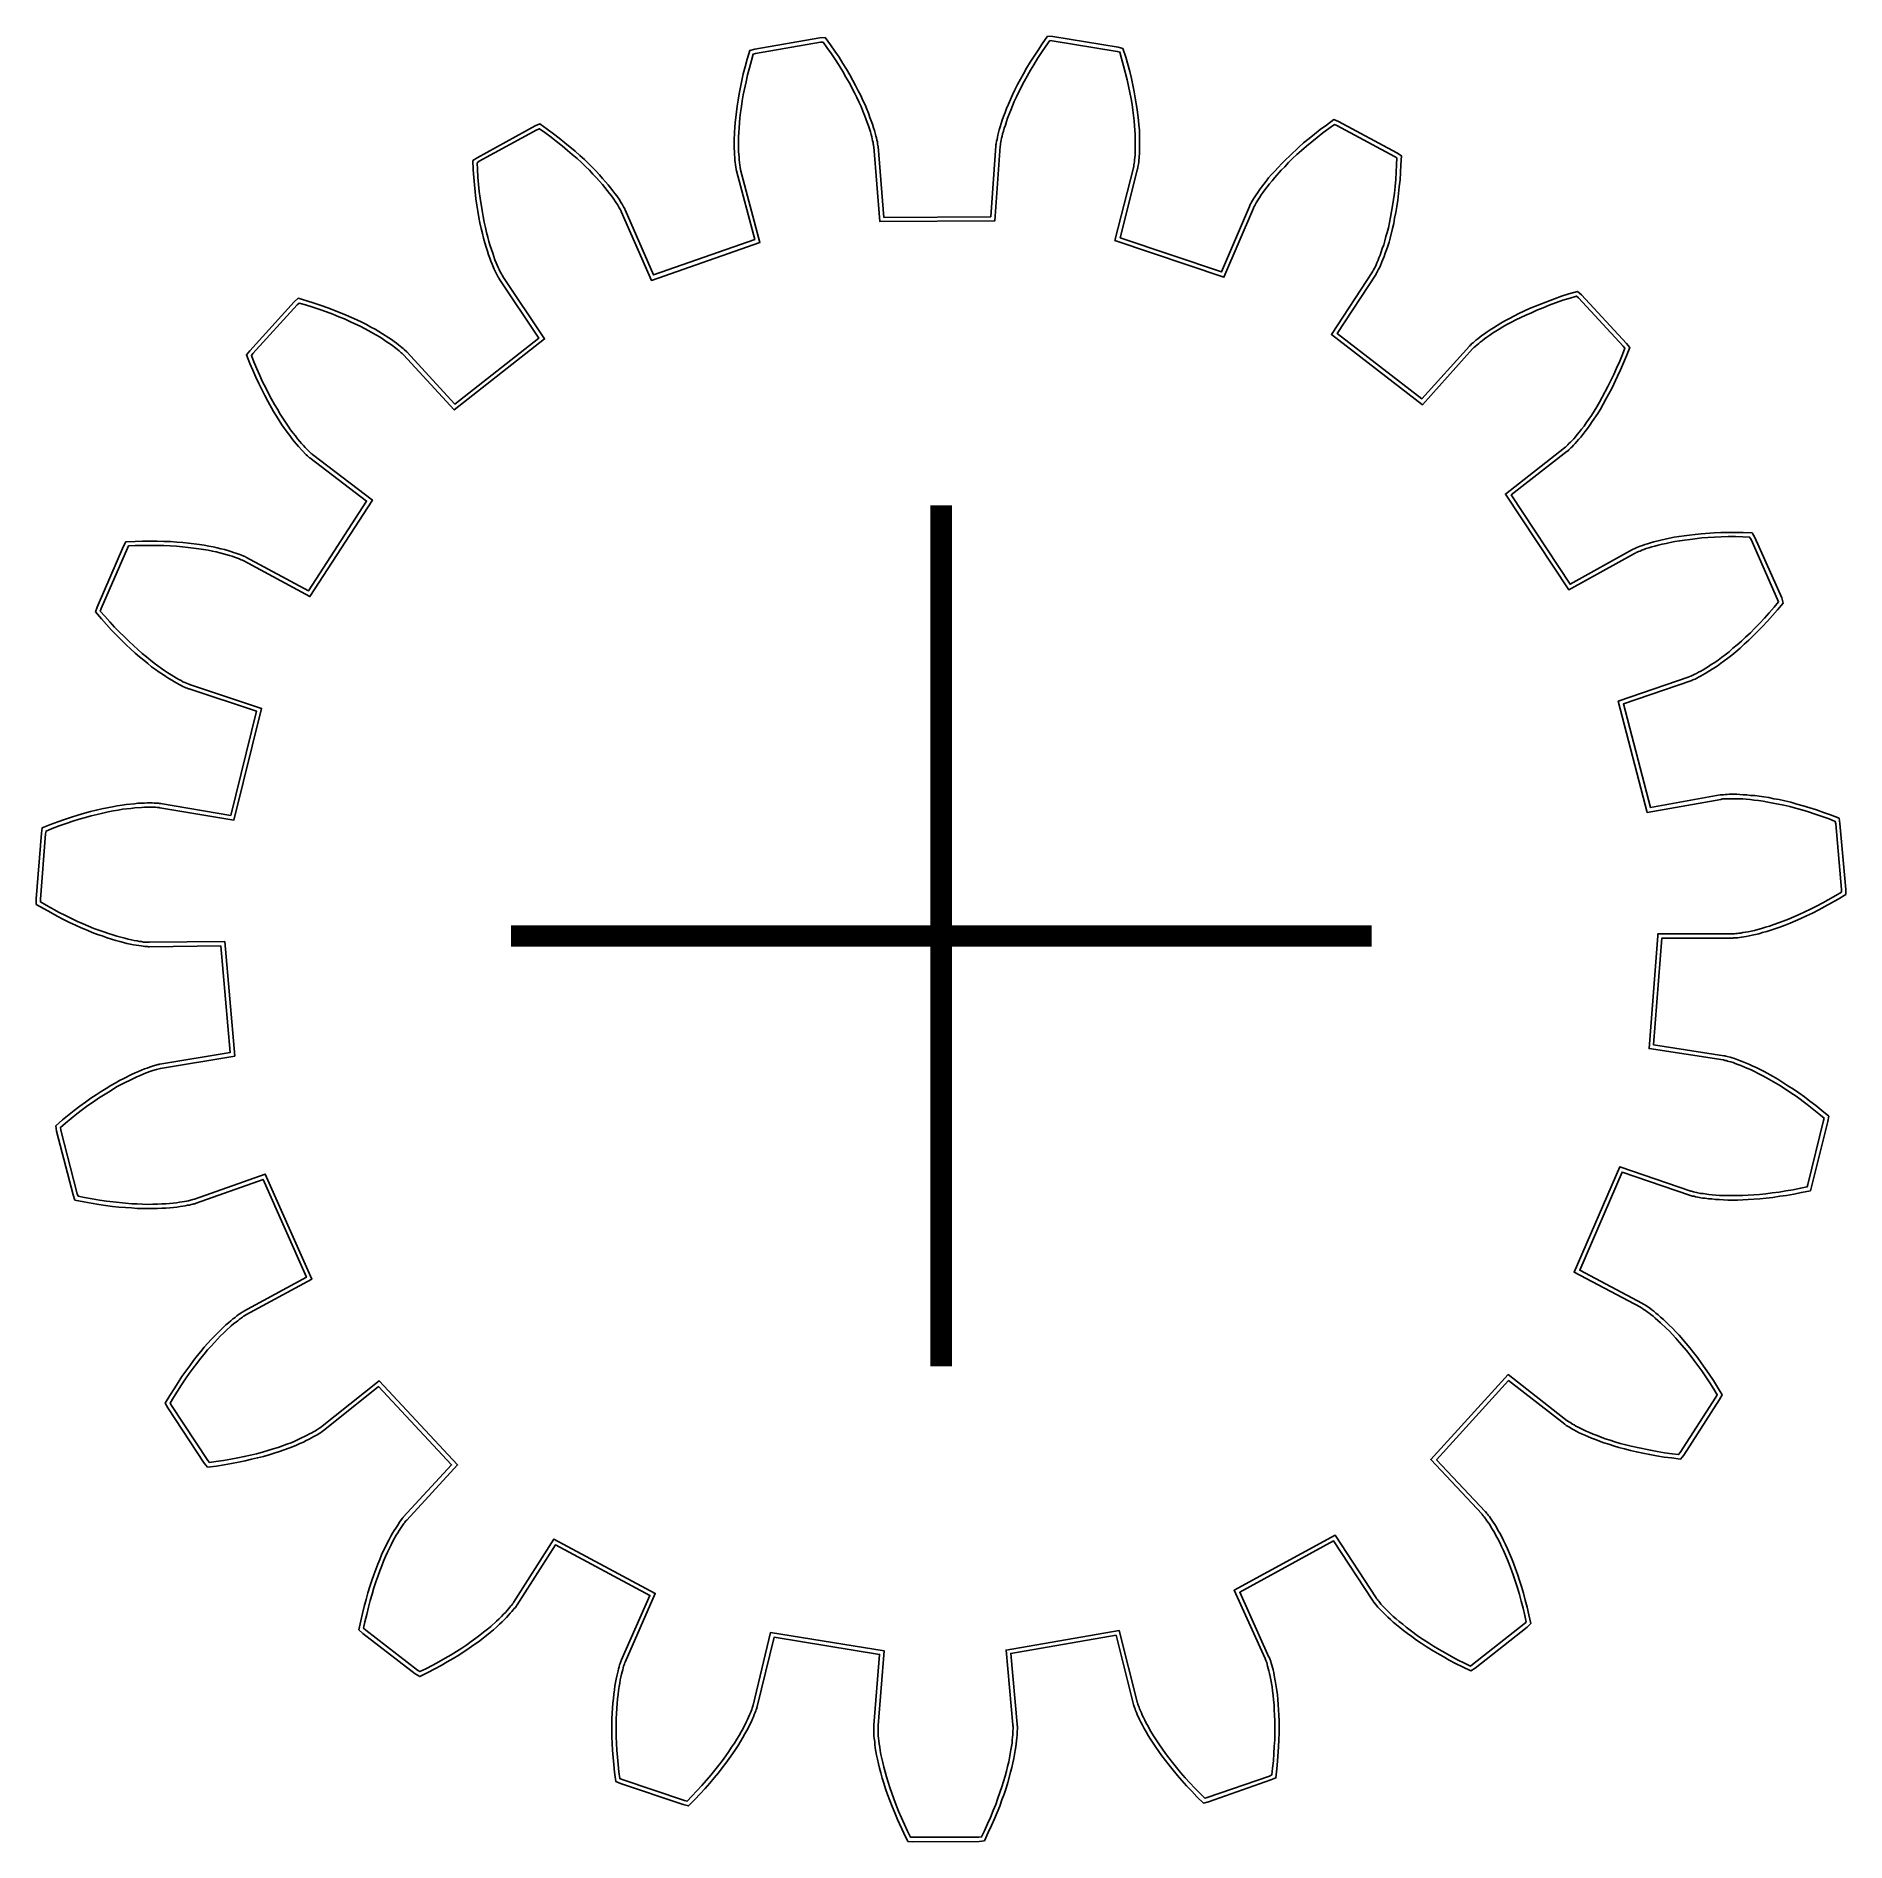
# Model space of a CAD drawing. Extents: x 0 to 0.438, y 0 to 0.436.
import ezdxf

# ---------------------------------------------------------------- set-up
doc = ezdxf.new("R2010")
doc.units = 0
doc.layers.get('0').update_dxf_attribs({"linetype": 'CONTINUOUS'})

msp = doc.modelspace()

# ---------------------------------------------------------------- linework, layer by layer
at = {"color": 0}
for points in [[(0.24447, 0.43647), (0.24322, 0.43462), (0.24219, 0.43311), (0.24121, 0.43164), (0.24029, 0.43018), (0.23942, 0.42871), (0.23866, 0.42735), (0.2379, 0.42605), (0.23725, 0.42475), (0.2366, 0.4235), (0.236, 0.42225), (0.23551, 0.42112), (0.23503, 0.42003), (0.23459, 0.41895), (0.23421, 0.41797), (0.23383, 0.41705), (0.23351, 0.41612), (0.23324, 0.41531), (0.23302, 0.4145), (0.2328, 0.41379), (0.23264, 0.41314), (0.23248, 0.41254), (0.23237, 0.412), (0.23226, 0.41151), (0.23215, 0.41108), (0.23204, 0.41043), (0.23199, 0.41021), (0.23199, 0.40994), (0.23074, 0.3928), (0.20486, 0.39263), (0.20345, 0.40978), (0.20345, 0.40988), (0.2034, 0.41005), (0.20334, 0.41032), (0.20334, 0.41059), (0.20329, 0.41091), (0.20318, 0.41135), (0.20307, 0.41184), (0.20296, 0.41238), (0.2028, 0.41298), (0.20258, 0.41363), (0.20236, 0.41433), (0.20215, 0.41515), (0.20182, 0.41596), (0.2015, 0.41683), (0.20117, 0.41781), (0.20074, 0.41878), (0.2003, 0.41987), (0.19981, 0.42095), (0.19927, 0.42209), (0.19868, 0.42329), (0.19803, 0.42453), (0.19732, 0.42578), (0.19662, 0.42714), (0.1958, 0.42849), (0.19493, 0.4299), (0.19401, 0.43137), (0.19303, 0.43284), (0.19195, 0.43435), (0.19065, 0.43614), (0.1894, 0.43604), (0.17361, 0.43332), (0.17242, 0.433), (0.17177, 0.43088), (0.17128, 0.42909), (0.17084, 0.42735), (0.17046, 0.42573), (0.17014, 0.4241), (0.16981, 0.42253), (0.1696, 0.42101), (0.16933, 0.41954), (0.169, 0.41683), (0.16889, 0.41558), (0.16878, 0.41439), (0.16873, 0.41325), (0.16862, 0.41119), (0.16862, 0.40934), (0.16867, 0.40853), (0.16867, 0.40777), (0.16878, 0.40712), (0.16878, 0.40647), (0.16884, 0.40592), (0.16895, 0.40544), (0.16905, 0.40468), (0.16911, 0.40441), (0.16911, 0.40414), (0.16916, 0.40397), (0.16916, 0.40386), (0.17361, 0.38726), (0.14914, 0.37869), (0.14225, 0.39448), (0.1422, 0.39453), (0.14214, 0.39469), (0.14198, 0.39491), (0.14187, 0.39518), (0.14171, 0.39551), (0.14149, 0.39583), (0.14122, 0.39627), (0.14095, 0.39676), (0.14019, 0.39784), (0.13976, 0.39844), (0.13927, 0.39909), (0.13873, 0.39979), (0.13813, 0.4005), (0.13748, 0.40126), (0.13677, 0.40207), (0.13601, 0.40294), (0.1352, 0.40381), (0.13433, 0.40473), (0.13336, 0.40565), (0.13238, 0.40663), (0.13129, 0.40761), (0.13015, 0.40864), (0.12766, 0.4107), (0.1263, 0.41178), (0.12489, 0.41287), (0.12337, 0.41395), (0.12158, 0.41526), (0.12044, 0.41477), (0.10639, 0.40706), (0.10536, 0.40636), (0.10547, 0.40414), (0.10558, 0.40229), (0.10574, 0.4005), (0.1059, 0.39882), (0.10612, 0.39714), (0.10634, 0.39556), (0.10655, 0.3941), (0.10683, 0.39263), (0.1071, 0.39128), (0.10737, 0.38997), (0.10769, 0.38873), (0.10796, 0.38759), (0.10829, 0.38645), (0.10856, 0.38542), (0.10889, 0.38449), (0.10916, 0.38357), (0.10948, 0.38276), (0.10976, 0.382), (0.11003, 0.38129), (0.11057, 0.3801), (0.111, 0.37912), (0.11116, 0.3788), (0.11138, 0.37847), (0.11149, 0.3782), (0.11165, 0.37798), (0.11171, 0.37782), (0.11176, 0.37777), (0.12137, 0.36344), (0.10102, 0.34744), (0.08936, 0.36008), (0.08876, 0.36068), (0.08849, 0.36089), (0.08816, 0.36117), (0.08778, 0.36149), (0.08735, 0.36182), (0.08686, 0.3622), (0.08632, 0.36263), (0.08572, 0.36306), (0.08502, 0.3635), (0.0835, 0.36447), (0.08263, 0.36502), (0.08171, 0.36556), (0.08067, 0.3661), (0.07964, 0.3667), (0.0785, 0.36724), (0.07731, 0.36784), (0.07601, 0.36838), (0.07471, 0.36898), (0.0733, 0.36957), (0.07026, 0.37077), (0.06863, 0.37131), (0.06695, 0.37191), (0.06521, 0.37245), (0.0631, 0.37305), (0.06212, 0.37223), (0.05138, 0.36035), (0.05056, 0.35938), (0.05138, 0.35731), (0.05208, 0.35563), (0.05284, 0.35395), (0.05355, 0.35243), (0.05501, 0.3495), (0.05572, 0.34814), (0.05713, 0.34565), (0.05783, 0.34451), (0.05914, 0.34245), (0.05979, 0.34153), (0.06044, 0.34066), (0.06104, 0.33984), (0.06158, 0.33909), (0.06212, 0.33838), (0.06266, 0.33778), (0.06315, 0.33719), (0.06402, 0.33621), (0.06505, 0.33518), (0.06532, 0.33496), (0.0657, 0.33458), (0.06586, 0.33447), (0.06592, 0.33442), (0.07964, 0.324), (0.06559, 0.30225), (0.05046, 0.31044), (0.05035, 0.31044), (0.05024, 0.31055), (0.04997, 0.31066), (0.04975, 0.31076), (0.04937, 0.31087), (0.04899, 0.31104), (0.0485, 0.31125), (0.04801, 0.31141), (0.04742, 0.31158), (0.04677, 0.31179), (0.04606, 0.31201), (0.04525, 0.31223), (0.04438, 0.31245), (0.04346, 0.31266), (0.04248, 0.31288), (0.04145, 0.3131), (0.04031, 0.31331), (0.03917, 0.31348), (0.03657, 0.3138), (0.03516, 0.31396), (0.03369, 0.31407), (0.03217, 0.31418), (0.0306, 0.31424), (0.02897, 0.31429), (0.02544, 0.31429), (0.0236, 0.31424), (0.02138, 0.31413), (0.02078, 0.31304), (0.01443, 0.29834), (0.01405, 0.29715), (0.01546, 0.29546), (0.01671, 0.29411), (0.0179, 0.29275), (0.0191, 0.2915), (0.02029, 0.29036), (0.02143, 0.28923), (0.02252, 0.28819), (0.0236, 0.28722), (0.02469, 0.2863), (0.02572, 0.28548), (0.02669, 0.28467), (0.02762, 0.28391), (0.02854, 0.28326), (0.02941, 0.28261), (0.03027, 0.28206), (0.03103, 0.28152), (0.03179, 0.28109), (0.0325, 0.28065), (0.03315, 0.28027), (0.03369, 0.27989), (0.03429, 0.27962), (0.03478, 0.27935), (0.03521, 0.27914), (0.03559, 0.27897), (0.03592, 0.27881), (0.03619, 0.2787), (0.0364, 0.27865), (0.03657, 0.27854), (0.03668, 0.27854), (0.05301, 0.27311), (0.04677, 0.24794), (0.02979, 0.25081), (0.02951, 0.25081), (0.0293, 0.25087), (0.02897, 0.25087), (0.02865, 0.25092), (0.02821, 0.25092), (0.02772, 0.25098), (0.02653, 0.25098), (0.02588, 0.25092), (0.02512, 0.25087), (0.02431, 0.25087), (0.02344, 0.25076), (0.02148, 0.25054), (0.02045, 0.25038), (0.01931, 0.25022), (0.01812, 0.25), (0.01687, 0.24978), (0.01557, 0.24951), (0.01421, 0.24919), (0.0128, 0.24886), (0.01134, 0.24843), (0.00977, 0.24799), (0.00819, 0.2475), (0.00656, 0.24696), (0.00488, 0.24637), (0.00315, 0.24571), (0.00109, 0.2449), (0.00092, 0.24365), (-0.00033, 0.2277), (-0.00033, 0.2264), (0.00157, 0.22531), (0.0032, 0.22439), (0.00477, 0.22353), (0.00629, 0.22276), (0.00776, 0.22201), (0.00922, 0.22135), (0.01058, 0.2207), (0.01199, 0.22016), (0.01324, 0.21962), (0.01449, 0.21913), (0.01568, 0.21875), (0.01682, 0.21832), (0.0179, 0.21799), (0.01893, 0.21766), (0.01991, 0.21739), (0.02083, 0.21718), (0.02165, 0.21696), (0.02246, 0.2168), (0.02322, 0.21663), (0.02452, 0.21642), (0.02507, 0.21636), (0.02555, 0.21631), (0.02599, 0.2162), (0.02664, 0.2162), (0.02686, 0.21615), (0.02713, 0.21615), (0.04433, 0.21636), (0.0466, 0.19054), (0.02962, 0.18772), (0.02951, 0.18772), (0.02935, 0.18766), (0.02913, 0.18761), (0.02886, 0.18755), (0.0281, 0.18734), (0.02713, 0.18701), (0.02653, 0.18679), (0.02588, 0.18658), (0.02517, 0.18625), (0.02441, 0.18598), (0.0236, 0.1856), (0.02273, 0.18522), (0.02089, 0.1843), (0.01986, 0.18376), (0.01883, 0.18316), (0.01774, 0.18256), (0.0166, 0.18186), (0.01541, 0.18115), (0.01416, 0.18034), (0.01291, 0.17947), (0.01161, 0.17855), (0.01025, 0.17757), (0.0089, 0.17654), (0.00608, 0.17426), (0.00439, 0.1728), (0.00461, 0.17155), (0.00863, 0.15609), (0.00906, 0.15484), (0.01123, 0.15441), (0.01302, 0.15408), (0.01481, 0.15381), (0.01649, 0.15354), (0.01817, 0.15332), (0.01969, 0.15316), (0.02127, 0.15305), (0.02273, 0.15294), (0.02409, 0.15283), (0.02544, 0.15283), (0.02669, 0.15278), (0.02789, 0.15278), (0.02903, 0.15283), (0.03011, 0.15289), (0.03109, 0.15289), (0.03206, 0.15299), (0.03293, 0.15305), (0.03375, 0.15316), (0.03451, 0.15327), (0.03516, 0.15338), (0.03575, 0.15348), (0.0363, 0.15359), (0.03678, 0.15365), (0.03722, 0.15375), (0.0376, 0.15386), (0.03787, 0.15392), (0.03809, 0.15397), (0.03825, 0.15402), (0.03836, 0.15408), (0.05458, 0.15983), (0.0651, 0.13618), (0.04997, 0.12798), (0.04986, 0.12793), (0.04975, 0.12782), (0.04953, 0.12771), (0.04926, 0.12755), (0.04899, 0.12733), (0.04861, 0.12712), (0.04823, 0.12685), (0.0478, 0.12646), (0.04731, 0.12609), (0.04677, 0.12565), (0.04622, 0.12516), (0.04557, 0.12462), (0.04492, 0.12402), (0.04199, 0.12109), (0.04036, 0.11925), (0.0395, 0.11822), (0.03863, 0.11713), (0.03776, 0.11599), (0.03684, 0.11475), (0.03592, 0.11344), (0.03494, 0.11214), (0.03402, 0.11068), (0.03304, 0.10916), (0.03206, 0.10759), (0.03092, 0.10569), (0.03152, 0.1046), (0.04036, 0.0912), (0.04118, 0.09022), (0.04335, 0.09049), (0.04519, 0.09082), (0.04693, 0.09109), (0.04861, 0.09142), (0.05024, 0.09174), (0.05181, 0.09212), (0.05328, 0.09245), (0.05469, 0.09283), (0.05604, 0.09321), (0.05729, 0.09359), (0.05854, 0.09402), (0.05968, 0.0944), (0.06174, 0.09516), (0.06266, 0.09554), (0.06353, 0.09592), (0.06434, 0.0963), (0.06505, 0.09668), (0.06576, 0.09701), (0.06635, 0.09733), (0.06689, 0.0976), (0.06738, 0.09787), (0.06782, 0.09814), (0.06814, 0.09836), (0.06847, 0.09852), (0.0689, 0.09885), (0.06901, 0.09896), (0.06912, 0.09901), (0.08257, 0.1097), (0.10021, 0.09077), (0.08854, 0.07812), (0.08849, 0.07802), (0.08838, 0.07791), (0.08805, 0.07747), (0.08784, 0.0772), (0.08757, 0.07682), (0.08735, 0.07644), (0.0867, 0.07547), (0.08632, 0.07487), (0.08594, 0.07422), (0.08556, 0.07351), (0.08512, 0.07275), (0.08377, 0.07004), (0.08328, 0.06901), (0.08285, 0.06787), (0.08236, 0.06673), (0.08187, 0.06548), (0.08138, 0.06418), (0.08089, 0.06277), (0.08046, 0.06131), (0.07997, 0.05979), (0.07954, 0.05821), (0.0791, 0.05653), (0.07867, 0.0548), (0.07829, 0.05301), (0.0778, 0.05084), (0.07878, 0.04997), (0.09142, 0.0402), (0.0925, 0.03955), (0.09451, 0.04053), (0.09614, 0.0414), (0.09771, 0.04221), (0.09918, 0.04308), (0.10059, 0.04395), (0.102, 0.04476), (0.10449, 0.04639), (0.10563, 0.0472), (0.10672, 0.04796), (0.10867, 0.04948), (0.10954, 0.05018), (0.11035, 0.05089), (0.11111, 0.05154), (0.11182, 0.05219), (0.11247, 0.05279), (0.11355, 0.05387), (0.11404, 0.05442), (0.11442, 0.05485), (0.11485, 0.05528), (0.11513, 0.05566), (0.1154, 0.05599), (0.11567, 0.05626), (0.11583, 0.05648), (0.11594, 0.05669), (0.11605, 0.0568), (0.1161, 0.05691), (0.12538, 0.0714), (0.14822, 0.05919), (0.14128, 0.04346), (0.14128, 0.04335), (0.14122, 0.04319), (0.14111, 0.04297), (0.141, 0.0427), (0.1409, 0.04237), (0.14079, 0.04194), (0.14062, 0.04145), (0.14052, 0.04091), (0.14035, 0.04031), (0.14019, 0.03966), (0.14008, 0.0389), (0.13992, 0.03814), (0.13976, 0.03727), (0.13965, 0.03635), (0.13949, 0.03532), (0.13938, 0.03423), (0.13927, 0.03309), (0.13916, 0.0319), (0.13911, 0.03065), (0.13905, 0.02935), (0.139, 0.02794), (0.139, 0.02648), (0.13905, 0.02496), (0.13911, 0.02333), (0.13921, 0.0217), (0.13932, 0.01997), (0.13949, 0.01823), (0.1397, 0.01638), (0.13997, 0.01416), (0.14111, 0.01367), (0.1563, 0.00857), (0.15755, 0.00825), (0.15912, 0.00982), (0.16037, 0.01118), (0.16157, 0.01248), (0.16271, 0.01378), (0.16379, 0.01503), (0.16482, 0.01628), (0.16574, 0.01747), (0.16661, 0.01861), (0.16743, 0.01975), (0.16824, 0.02083), (0.16895, 0.02186), (0.1696, 0.02289), (0.17019, 0.02387), (0.17074, 0.02479), (0.17122, 0.02566), (0.17171, 0.02648), (0.1728, 0.02865), (0.17307, 0.0293), (0.17334, 0.02984), (0.1735, 0.03038), (0.17372, 0.03082), (0.17388, 0.03125), (0.17399, 0.03158), (0.1741, 0.03185), (0.17415, 0.03206), (0.17421, 0.03223), (0.17421, 0.03234), (0.17828, 0.04905), (0.20383, 0.04492), (0.20242, 0.02778), (0.20242, 0.02572), (0.20247, 0.02517), (0.20253, 0.02452), (0.20264, 0.02387), (0.20269, 0.02311), (0.2028, 0.0223), (0.20296, 0.02143), (0.20312, 0.02051), (0.20334, 0.01953), (0.20356, 0.01845), (0.20383, 0.01736), (0.20416, 0.01622), (0.20448, 0.01497), (0.20486, 0.01373), (0.2053, 0.01237), (0.20578, 0.01101), (0.20687, 0.00808), (0.20752, 0.00656), (0.20817, 0.00494), (0.20969, 0.00168), (0.21067, -0.00033), (0.21191, -0.00043), (0.22792, -0.00033), (0.22922, -0.00022), (0.23014, 0.00179), (0.23096, 0.00347), (0.23166, 0.0051), (0.23231, 0.00667), (0.23291, 0.00819), (0.23345, 0.00971), (0.234, 0.01112), (0.23443, 0.01253), (0.23486, 0.01389), (0.23551, 0.01638), (0.23584, 0.01752), (0.23611, 0.01866), (0.23633, 0.01969), (0.23665, 0.02165), (0.23682, 0.02252), (0.23692, 0.02327), (0.23698, 0.02403), (0.23709, 0.02474), (0.23714, 0.02534), (0.23714, 0.02637), (0.2372, 0.0268), (0.2372, 0.02751), (0.23714, 0.02772), (0.23714, 0.02799), (0.23557, 0.04514), (0.26107, 0.04953), (0.2653, 0.03282), (0.2653, 0.03271), (0.26535, 0.03255), (0.26546, 0.03234), (0.26557, 0.03206), (0.26568, 0.03174), (0.26579, 0.0313), (0.266, 0.03087), (0.26622, 0.03038), (0.26676, 0.02919), (0.26709, 0.02848), (0.26747, 0.02778), (0.2679, 0.02702), (0.26834, 0.0262), (0.26888, 0.02528), (0.26942, 0.02441), (0.27002, 0.02344), (0.27072, 0.02246), (0.27143, 0.02138), (0.27219, 0.02034), (0.27393, 0.01807), (0.2749, 0.01687), (0.27593, 0.01562), (0.27702, 0.01438), (0.27816, 0.01313), (0.27941, 0.01183), (0.28065, 0.01047), (0.28223, 0.00895), (0.28347, 0.00922), (0.29856, 0.01454), (0.29975, 0.01503), (0.29997, 0.01725), (0.30018, 0.0191), (0.3004, 0.02257), (0.30051, 0.02425), (0.30056, 0.02582), (0.30056, 0.02881), (0.30051, 0.03022), (0.3004, 0.03152), (0.30035, 0.03282), (0.30024, 0.03402), (0.30013, 0.03516), (0.29997, 0.03619), (0.29986, 0.03716), (0.2997, 0.03814), (0.29937, 0.03977), (0.29926, 0.04053), (0.2991, 0.04118), (0.29894, 0.04178), (0.29877, 0.04232), (0.29861, 0.04281), (0.2985, 0.04319), (0.29829, 0.04384), (0.29818, 0.04405), (0.29812, 0.04422), (0.29807, 0.04427), (0.29102, 0.05995), (0.31369, 0.07243), (0.32313, 0.058), (0.32319, 0.05794), (0.32341, 0.05762), (0.32384, 0.05707), (0.32411, 0.05675), (0.32444, 0.05637), (0.32525, 0.05556), (0.32574, 0.05501), (0.32628, 0.05452), (0.32682, 0.05393), (0.32747, 0.05333), (0.32818, 0.05273), (0.32894, 0.05208), (0.32975, 0.05138), (0.33067, 0.05067), (0.33165, 0.04997), (0.33263, 0.04921), (0.33377, 0.04839), (0.33491, 0.04763), (0.3361, 0.04682), (0.3374, 0.04601), (0.33876, 0.04519), (0.34022, 0.04438), (0.34174, 0.04351), (0.34326, 0.0427), (0.34494, 0.04188), (0.34695, 0.04091), (0.34798, 0.04161), (0.36057, 0.05149), (0.36149, 0.05241), (0.361, 0.05452), (0.36062, 0.05632), (0.36013, 0.05805), (0.3597, 0.05973), (0.35921, 0.06131), (0.35872, 0.06283), (0.35824, 0.06429), (0.35775, 0.06565), (0.35726, 0.06695), (0.35677, 0.0682), (0.35579, 0.07048), (0.35531, 0.07151), (0.35487, 0.07248), (0.35444, 0.07335), (0.35395, 0.07422), (0.35352, 0.07498), (0.35314, 0.07568), (0.35276, 0.07633), (0.35238, 0.07688), (0.35205, 0.07742), (0.35173, 0.07785), (0.35145, 0.07829), (0.35118, 0.07861), (0.35097, 0.07888), (0.35075, 0.0791), (0.35064, 0.07932), (0.35053, 0.07943), (0.35042, 0.07948), (0.33865, 0.09201), (0.35607, 0.11116), (0.36968, 0.10064), (0.36974, 0.10059), (0.3699, 0.10048), (0.37006, 0.10032), (0.37034, 0.10015), (0.37066, 0.09999), (0.37104, 0.09977), (0.37142, 0.0995), (0.37191, 0.09923), (0.37245, 0.09896), (0.37305, 0.09863), (0.37375, 0.09831), (0.37451, 0.09798), (0.37527, 0.0976), (0.37614, 0.09722), (0.37711, 0.0969), (0.37809, 0.09652), (0.37918, 0.09614), (0.38032, 0.09576), (0.38151, 0.09538), (0.38281, 0.095), (0.38417, 0.09462), (0.38558, 0.09424), (0.38704, 0.09391), (0.38862, 0.09359), (0.39025, 0.09326), (0.39193, 0.09294), (0.39372, 0.09266), (0.39551, 0.09245), (0.39773, 0.09218), (0.39849, 0.09315), (0.40717, 0.10661), (0.40777, 0.10775), (0.40663, 0.10959), (0.40565, 0.11116), (0.40468, 0.11268), (0.4037, 0.1141), (0.40272, 0.11545), (0.4018, 0.11675), (0.40088, 0.11795), (0.39996, 0.11909), (0.39909, 0.12017), (0.39735, 0.12212), (0.39654, 0.12299), (0.39578, 0.12381), (0.39497, 0.12457), (0.39426, 0.12527), (0.39355, 0.12592), (0.3929, 0.12652), (0.39231, 0.12706), (0.39171, 0.1275), (0.39122, 0.12798), (0.39073, 0.12831), (0.39025, 0.12869), (0.38949, 0.12923), (0.38894, 0.12956), (0.38862, 0.12977), (0.38851, 0.12983), (0.37332, 0.13786), (0.38357, 0.16162), (0.39985, 0.15603), (0.39996, 0.15598), (0.40012, 0.15593), (0.40034, 0.15587), (0.40061, 0.15582), (0.40099, 0.15576), (0.40137, 0.15565), (0.40186, 0.15554), (0.40305, 0.15533), (0.4037, 0.15527), (0.40446, 0.15516), (0.40527, 0.15511), (0.40614, 0.155), (0.40706, 0.15495), (0.40809, 0.15489), (0.40918, 0.15484), (0.41151, 0.15484), (0.41276, 0.15489), (0.41412, 0.15495), (0.41694, 0.15516), (0.41846, 0.15533), (0.42003, 0.15549), (0.42171, 0.15576), (0.42339, 0.15598), (0.42513, 0.1563), (0.42697, 0.15668), (0.42914, 0.15712), (0.42952, 0.15837), (0.43338, 0.17388), (0.43359, 0.17513), (0.43191, 0.17654), (0.43045, 0.17774), (0.42904, 0.17877), (0.42768, 0.17985), (0.42632, 0.18077), (0.42502, 0.18169), (0.42372, 0.18251), (0.42247, 0.18332), (0.42128, 0.18408), (0.42014, 0.18473), (0.41797, 0.18593), (0.41602, 0.1869), (0.41509, 0.18734), (0.41423, 0.18772), (0.41341, 0.18804), (0.41265, 0.18837), (0.41195, 0.18864), (0.41075, 0.18907), (0.41021, 0.18924), (0.40972, 0.1894), (0.40896, 0.18962), (0.40869, 0.18967), (0.40847, 0.18973), (0.40831, 0.18973), (0.4082, 0.18978), (0.39117, 0.19238), (0.39317, 0.21821), (0.41037, 0.21821), (0.41048, 0.21826), (0.41119, 0.21826), (0.41157, 0.21832), (0.412, 0.21837), (0.41249, 0.21843), (0.41303, 0.21853), (0.41363, 0.21864), (0.41433, 0.21875), (0.41504, 0.21891), (0.41585, 0.21907), (0.41667, 0.21929), (0.41759, 0.21956), (0.41857, 0.21984), (0.4196, 0.22016), (0.42177, 0.22092), (0.42301, 0.22135), (0.42421, 0.22184), (0.42551, 0.22238), (0.42687, 0.22298), (0.42822, 0.22363), (0.42969, 0.22428), (0.43115, 0.22504), (0.43267, 0.22586), (0.43424, 0.22673), (0.43587, 0.22765), (0.43772, 0.22879), (0.43772, 0.23003), (0.43631, 0.24599), (0.43609, 0.24723), (0.43403, 0.24805), (0.43229, 0.24864), (0.43061, 0.24924), (0.42898, 0.24978), (0.42741, 0.25027), (0.42584, 0.25065), (0.42437, 0.25109), (0.42296, 0.25141), (0.4216, 0.25174), (0.4203, 0.25195), (0.41905, 0.25222), (0.41786, 0.25239), (0.41672, 0.25255), (0.41569, 0.25271), (0.41466, 0.25277), (0.41374, 0.25288), (0.41287, 0.25293), (0.41206, 0.25298), (0.4113, 0.25304), (0.40945, 0.25304), (0.40896, 0.25298), (0.40853, 0.25298), (0.40815, 0.25293), (0.40782, 0.25293), (0.40761, 0.25288), (0.40734, 0.25288), (0.39041, 0.24984), (0.3839, 0.2749), (0.40017, 0.28049), (0.40028, 0.28054), (0.40044, 0.2806), (0.40066, 0.28071), (0.40093, 0.28082), (0.40126, 0.28092), (0.40164, 0.28114), (0.40207, 0.28136), (0.40256, 0.28163), (0.4031, 0.2819), (0.4037, 0.28223), (0.40435, 0.28266), (0.40576, 0.28353), (0.40658, 0.28407), (0.40739, 0.28467), (0.40826, 0.28532), (0.40918, 0.28597), (0.4101, 0.28673), (0.41108, 0.28754), (0.41211, 0.28841), (0.41314, 0.28933), (0.41423, 0.29031), (0.41531, 0.2914), (0.41645, 0.29248), (0.41759, 0.29367), (0.41878, 0.29492), (0.42117, 0.29763), (0.42258, 0.29932), (0.4222, 0.30056), (0.41569, 0.31516), (0.41504, 0.3163), (0.41287, 0.31635), (0.41102, 0.31641), (0.40923, 0.31641), (0.4075, 0.31635), (0.40587, 0.3163), (0.40272, 0.31608), (0.40126, 0.31592), (0.3999, 0.31576), (0.3986, 0.31559), (0.39735, 0.31543), (0.39616, 0.31521), (0.39502, 0.315), (0.39296, 0.31456), (0.39122, 0.31413), (0.39046, 0.31391), (0.3897, 0.31364), (0.38905, 0.31348), (0.38851, 0.31326), (0.38797, 0.3131), (0.38753, 0.31288), (0.3871, 0.31272), (0.38677, 0.31261), (0.3865, 0.31245), (0.38628, 0.31234), (0.38612, 0.31228), (0.38607, 0.31223), (0.37099, 0.30387), (0.35672, 0.32547), (0.37028, 0.33605), (0.37039, 0.3361), (0.37066, 0.33637), (0.37093, 0.33659), (0.37115, 0.33686), (0.37147, 0.33713), (0.3718, 0.33751), (0.37218, 0.33789), (0.37305, 0.33887), (0.37354, 0.33946), (0.37408, 0.34006), (0.37457, 0.34077), (0.37516, 0.34153), (0.37576, 0.34234), (0.37636, 0.34321), (0.37766, 0.34516), (0.37831, 0.34625), (0.37896, 0.34744), (0.37966, 0.34863), (0.38108, 0.35124), (0.38249, 0.35417), (0.38319, 0.35574), (0.3846, 0.3591), (0.38542, 0.36117), (0.3846, 0.36214), (0.3737, 0.37386), (0.37278, 0.37473), (0.37066, 0.37413), (0.36887, 0.37354), (0.36719, 0.37294), (0.36404, 0.37174), (0.36258, 0.37115), (0.36117, 0.37055), (0.35856, 0.36936), (0.35628, 0.36816), (0.3552, 0.36762), (0.35422, 0.36702), (0.3533, 0.36648), (0.35243, 0.36594), (0.35162, 0.36545), (0.35091, 0.36496), (0.35026, 0.36447), (0.34961, 0.36404), (0.34912, 0.36361), (0.34863, 0.36323), (0.34814, 0.3629), (0.34782, 0.36258), (0.34749, 0.3623), (0.34722, 0.36209), (0.34684, 0.36171), (0.34668, 0.3616), (0.34663, 0.36149), (0.33512, 0.34874), (0.31461, 0.36453), (0.324, 0.37891), (0.32406, 0.37901), (0.32427, 0.37934), (0.32438, 0.37961), (0.32454, 0.37994), (0.32476, 0.38032), (0.32498, 0.38075), (0.32541, 0.38184), (0.32596, 0.38314), (0.32623, 0.38395), (0.32655, 0.38477), (0.32682, 0.38569), (0.32715, 0.38661), (0.32742, 0.38764), (0.32796, 0.38992), (0.32829, 0.39117), (0.3285, 0.39247), (0.32878, 0.39383), (0.32905, 0.39529), (0.32926, 0.39681), (0.32948, 0.39838), (0.32964, 0.40001), (0.32981, 0.40175), (0.32992, 0.40348), (0.33002, 0.40538), (0.33013, 0.40755), (0.32905, 0.40826), (0.31494, 0.4158), (0.31375, 0.41629), (0.31201, 0.41498), (0.31049, 0.4139), (0.30908, 0.41276), (0.30778, 0.41173), (0.30648, 0.41064), (0.30528, 0.40961), (0.30311, 0.40755), (0.30208, 0.40658), (0.30116, 0.40565), (0.30029, 0.40473), (0.29948, 0.40381), (0.29872, 0.40299), (0.29801, 0.40218), (0.29742, 0.40137), (0.29682, 0.40066), (0.29628, 0.39996), (0.29579, 0.39931), (0.29536, 0.39865), (0.29498, 0.39811), (0.29465, 0.39757), (0.29433, 0.39714), (0.29411, 0.3967), (0.29389, 0.39632), (0.29373, 0.396), (0.29357, 0.39572), (0.29335, 0.39529), (0.28662, 0.37945), (0.2621, 0.3877), (0.26628, 0.40441), (0.26633, 0.40451), (0.26633, 0.40468), (0.26638, 0.40489), (0.26649, 0.40554), (0.26655, 0.40598), (0.2666, 0.40647), (0.26666, 0.40701), (0.26676, 0.40831), (0.26676, 0.41271), (0.26671, 0.41379), (0.2666, 0.41493), (0.26649, 0.41612), (0.26633, 0.41737), (0.26617, 0.41873), (0.26595, 0.42008), (0.26573, 0.42155), (0.26546, 0.42301), (0.26514, 0.42459), (0.26481, 0.42622), (0.26438, 0.4279), (0.2634, 0.43137), (0.26275, 0.43349), (0.26156, 0.43381), (0.24577, 0.43636), (0.24447, 0.43647)], [(0.24501, 0.43539), (0.24561, 0.43533), (0.26134, 0.43278), (0.26199, 0.43262), (0.26242, 0.4311), (0.26291, 0.42931), (0.26378, 0.42594), (0.26411, 0.42437), (0.26443, 0.42285), (0.2647, 0.42133), (0.26497, 0.41992), (0.26514, 0.41857), (0.2653, 0.41726), (0.26546, 0.41602), (0.26557, 0.41482), (0.26562, 0.41374), (0.26573, 0.41271), (0.26573, 0.40836), (0.26568, 0.40771), (0.26562, 0.40712), (0.26557, 0.40658), (0.26552, 0.40609), (0.26546, 0.40571), (0.26541, 0.40538), (0.26535, 0.40511), (0.26535, 0.40489), (0.2653, 0.40473), (0.2653, 0.40462), (0.2608, 0.38704), (0.28716, 0.37815), (0.29433, 0.39486), (0.29433, 0.39497), (0.29443, 0.39507), (0.29449, 0.39529), (0.29465, 0.39551), (0.29498, 0.39616), (0.29552, 0.39703), (0.29584, 0.39752), (0.29622, 0.39806), (0.29666, 0.39871), (0.29709, 0.39931), (0.29763, 0.40001), (0.29823, 0.40072), (0.29883, 0.40148), (0.29953, 0.40229), (0.30105, 0.40403), (0.30192, 0.40489), (0.30284, 0.40587), (0.30382, 0.40685), (0.30485, 0.40782), (0.30599, 0.4088), (0.30718, 0.40983), (0.30843, 0.41091), (0.30973, 0.41195), (0.31114, 0.41309), (0.31261, 0.41417), (0.31391, 0.41509), (0.31451, 0.41488), (0.3285, 0.40734), (0.32905, 0.40701), (0.32899, 0.40538), (0.32878, 0.4018), (0.32861, 0.40012), (0.32845, 0.39849), (0.32823, 0.39692), (0.32802, 0.39545), (0.32775, 0.39404), (0.32753, 0.39269), (0.32726, 0.39138), (0.32699, 0.39014), (0.32671, 0.389), (0.32639, 0.38797), (0.32612, 0.38694), (0.32585, 0.38596), (0.32552, 0.38509), (0.32525, 0.38428), (0.32498, 0.38352), (0.32471, 0.38287), (0.32449, 0.38227), (0.32422, 0.38167), (0.324, 0.38118), (0.32384, 0.38075), (0.32362, 0.38037), (0.32346, 0.3801), (0.32335, 0.37983), (0.32324, 0.37966), (0.32313, 0.37945), (0.31321, 0.36426), (0.33523, 0.34728), (0.34738, 0.36079), (0.34771, 0.36111), (0.34793, 0.36127), (0.34847, 0.36182), (0.34885, 0.36209), (0.34923, 0.36241), (0.34972, 0.36279), (0.35026, 0.36323), (0.35086, 0.36361), (0.35151, 0.36409), (0.35221, 0.36458), (0.35297, 0.36507), (0.35384, 0.36556), (0.35471, 0.36616), (0.35569, 0.3667), (0.35677, 0.36724), (0.35786, 0.36784), (0.35905, 0.36844), (0.3603, 0.36898), (0.3616, 0.36957), (0.36296, 0.37017), (0.36442, 0.37077), (0.36594, 0.37137), (0.36919, 0.37256), (0.37099, 0.3731), (0.3725, 0.37359), (0.37299, 0.37316), (0.38379, 0.36149), (0.38422, 0.361), (0.38363, 0.35948), (0.38298, 0.3578), (0.38222, 0.35617), (0.38156, 0.3546), (0.38086, 0.35314), (0.38015, 0.35173), (0.37874, 0.34912), (0.37809, 0.34793), (0.37744, 0.34679), (0.37614, 0.34473), (0.37549, 0.3438), (0.37489, 0.34294), (0.37435, 0.34212), (0.37375, 0.34142), (0.37326, 0.34071), (0.37272, 0.34012), (0.37229, 0.33952), (0.37185, 0.33903), (0.37142, 0.3386), (0.37109, 0.33822), (0.37071, 0.33789), (0.37044, 0.33757), (0.37017, 0.33735), (0.36985, 0.33702), (0.36968, 0.33691), (0.36963, 0.33686), (0.35531, 0.32568), (0.37066, 0.30252), (0.38656, 0.31131), (0.38661, 0.31136), (0.38677, 0.31141), (0.38694, 0.31152), (0.38721, 0.31163), (0.38753, 0.31179), (0.38791, 0.3119), (0.38835, 0.31212), (0.38883, 0.31228), (0.38938, 0.3125), (0.39003, 0.31266), (0.39073, 0.31288), (0.39149, 0.3131), (0.39231, 0.31331), (0.39323, 0.31359), (0.39421, 0.31375), (0.39524, 0.31396), (0.39632, 0.31418), (0.39752, 0.3144), (0.39871, 0.31456), (0.40001, 0.31472), (0.40283, 0.31505), (0.40435, 0.31516), (0.40592, 0.31527), (0.40755, 0.31532), (0.40923, 0.31538), (0.41102, 0.31538), (0.41281, 0.31532), (0.41444, 0.31527), (0.41477, 0.31472), (0.42122, 0.30018), (0.42144, 0.29959), (0.42041, 0.29834), (0.41916, 0.29698), (0.41802, 0.29563), (0.41683, 0.29438), (0.41569, 0.29324), (0.41461, 0.2921), (0.41347, 0.29107), (0.41243, 0.29009), (0.4114, 0.28917), (0.41037, 0.28836), (0.40945, 0.28754), (0.40853, 0.28678), (0.40761, 0.28613), (0.40679, 0.28548), (0.40598, 0.28494), (0.40516, 0.28445), (0.40446, 0.28396), (0.40381, 0.28353), (0.40316, 0.28315), (0.40262, 0.28282), (0.40207, 0.28255), (0.40159, 0.28228), (0.4012, 0.28206), (0.40082, 0.2819), (0.4005, 0.28174), (0.40023, 0.28163), (0.3999, 0.28152), (0.39979, 0.28147), (0.38265, 0.27555), (0.38965, 0.24864), (0.4075, 0.25179), (0.40761, 0.25184), (0.40771, 0.25184), (0.40793, 0.2519), (0.4082, 0.2519), (0.40858, 0.25195), (0.412, 0.25195), (0.41276, 0.2519), (0.41363, 0.25184), (0.41455, 0.25174), (0.41553, 0.25163), (0.41656, 0.25152), (0.4177, 0.25136), (0.41884, 0.25114), (0.42008, 0.25092), (0.42139, 0.25065), (0.42274, 0.25038), (0.42415, 0.25005), (0.42556, 0.24968), (0.42708, 0.24924), (0.42866, 0.24881), (0.43028, 0.24826), (0.43365, 0.24707), (0.43517, 0.24647), (0.43528, 0.24588), (0.43669, 0.22998), (0.43669, 0.22938), (0.43533, 0.22851), (0.43218, 0.22678), (0.43066, 0.22596), (0.4292, 0.22526), (0.42779, 0.22456), (0.42643, 0.22396), (0.42513, 0.22336), (0.42383, 0.22282), (0.42258, 0.22233), (0.42144, 0.2219), (0.4203, 0.22152), (0.41927, 0.22114), (0.41824, 0.22087), (0.41732, 0.22054), (0.4164, 0.22032), (0.41558, 0.22011), (0.41482, 0.21994), (0.41412, 0.21978), (0.41281, 0.21956), (0.41233, 0.21946), (0.41184, 0.2194), (0.41146, 0.21935), (0.41113, 0.21935), (0.41081, 0.21929), (0.39225, 0.21929), (0.3922, 0.2188), (0.39008, 0.19151), (0.40804, 0.18875), (0.40809, 0.18875), (0.40842, 0.18864), (0.40875, 0.18859), (0.40907, 0.18848), (0.40945, 0.18837), (0.40988, 0.18826), (0.41043, 0.1881), (0.41097, 0.18788), (0.41162, 0.18766), (0.41227, 0.18739), (0.41303, 0.18712), (0.41379, 0.18679), (0.41466, 0.18641), (0.41558, 0.18598), (0.4165, 0.18549), (0.41748, 0.185), (0.41851, 0.18441), (0.41965, 0.18381), (0.42079, 0.18316), (0.42193, 0.18245), (0.42442, 0.18083), (0.42567, 0.17996), (0.42839, 0.17801), (0.43121, 0.17573), (0.43245, 0.1747), (0.43235, 0.1741), (0.42855, 0.15864), (0.42833, 0.15804), (0.42676, 0.15771), (0.42497, 0.15734), (0.42323, 0.15706), (0.42155, 0.15679), (0.41992, 0.15657), (0.41835, 0.15636), (0.41683, 0.1562), (0.41542, 0.15609), (0.41406, 0.15603), (0.41276, 0.15593), (0.40815, 0.15593), (0.40712, 0.15598), (0.40625, 0.15603), (0.40533, 0.15614), (0.40457, 0.1562), (0.40316, 0.15641), (0.40256, 0.15647), (0.40159, 0.15668), (0.4012, 0.15674), (0.40088, 0.15685), (0.40061, 0.1569), (0.40039, 0.15696), (0.40023, 0.15701), (0.40017, 0.15701), (0.38298, 0.16292), (0.37196, 0.13737), (0.38802, 0.12891), (0.38808, 0.12885), (0.38824, 0.1288), (0.3884, 0.12869), (0.38862, 0.12853), (0.38889, 0.12831), (0.38927, 0.12809), (0.38965, 0.12782), (0.39008, 0.1275), (0.39052, 0.12712), (0.39106, 0.12674), (0.3916, 0.12625), (0.39225, 0.12571), (0.39285, 0.12516), (0.39426, 0.12386), (0.39502, 0.1231), (0.39578, 0.12229), (0.39659, 0.12142), (0.39741, 0.1205), (0.39914, 0.11843), (0.40007, 0.1173), (0.40093, 0.1161), (0.40191, 0.11485), (0.40283, 0.1135), (0.40381, 0.11209), (0.40479, 0.11062), (0.40576, 0.1091), (0.40658, 0.10769), (0.40625, 0.10715), (0.39762, 0.09375), (0.39724, 0.09326), (0.39567, 0.09348), (0.39383, 0.0937), (0.39209, 0.09397), (0.39041, 0.09429), (0.38726, 0.09494), (0.3858, 0.09527), (0.38444, 0.09559), (0.38308, 0.09597), (0.38184, 0.09635), (0.38064, 0.09673), (0.3795, 0.09711), (0.37847, 0.09749), (0.3775, 0.09787), (0.37657, 0.0982), (0.37571, 0.09858), (0.37489, 0.0989), (0.37419, 0.09928), (0.37354, 0.09956), (0.37294, 0.09988), (0.3724, 0.10015), (0.37196, 0.10042), (0.37153, 0.10064), (0.37088, 0.10107), (0.37066, 0.10118), (0.37034, 0.1014), (0.37028, 0.10145), (0.35596, 0.11263), (0.33724, 0.09207), (0.34966, 0.07883), (0.34972, 0.07878), (0.34993, 0.07845), (0.35015, 0.07823), (0.35037, 0.07796), (0.35059, 0.07764), (0.35086, 0.07726), (0.35118, 0.07682), (0.35151, 0.07633), (0.35183, 0.07574), (0.35221, 0.07514), (0.35265, 0.07444), (0.35303, 0.07368), (0.35346, 0.07286), (0.35395, 0.07199), (0.35438, 0.07102), (0.35487, 0.07004), (0.35536, 0.06896), (0.35579, 0.06782), (0.35628, 0.06657), (0.35677, 0.06527), (0.35726, 0.06391), (0.35775, 0.0625), (0.35824, 0.06104), (0.35872, 0.05941), (0.35916, 0.05778), (0.35959, 0.0561), (0.36003, 0.05431), (0.36035, 0.05273), (0.35986, 0.0523), (0.34738, 0.04248), (0.34684, 0.0421), (0.34538, 0.04281), (0.34375, 0.04362), (0.34223, 0.04443), (0.34071, 0.0453), (0.3393, 0.04612), (0.33794, 0.04693), (0.3367, 0.04769), (0.33545, 0.0485), (0.33431, 0.04926), (0.33225, 0.05078), (0.33133, 0.05149), (0.33046, 0.05219), (0.32964, 0.0529), (0.32888, 0.05349), (0.32818, 0.05409), (0.32753, 0.05469), (0.32644, 0.05577), (0.32601, 0.05626), (0.3252, 0.05707), (0.32492, 0.05745), (0.32465, 0.05778), (0.32444, 0.058), (0.32427, 0.05827), (0.32411, 0.05843), (0.32406, 0.05854), (0.324, 0.05859), (0.31407, 0.07378), (0.28966, 0.06044), (0.29715, 0.04389), (0.29725, 0.04367), (0.29731, 0.04346), (0.29742, 0.04324), (0.29753, 0.04291), (0.29774, 0.04205), (0.29807, 0.04096), (0.29823, 0.04031), (0.29834, 0.03955), (0.2985, 0.03879), (0.29883, 0.03706), (0.29894, 0.03608), (0.2991, 0.03499), (0.29921, 0.03391), (0.29932, 0.03271), (0.29937, 0.03147), (0.29942, 0.03017), (0.29948, 0.02881), (0.29948, 0.02425), (0.29937, 0.02262), (0.29926, 0.02094), (0.29915, 0.01915), (0.29894, 0.01736), (0.29877, 0.01573), (0.29818, 0.01546), (0.28315, 0.01025), (0.28255, 0.01009), (0.28011, 0.01253), (0.27892, 0.01383), (0.27778, 0.01508), (0.27669, 0.01633), (0.27474, 0.01872), (0.27387, 0.01986), (0.27306, 0.02094), (0.2723, 0.02197), (0.27159, 0.02306), (0.27094, 0.02403), (0.27029, 0.02496), (0.26975, 0.02588), (0.26926, 0.02669), (0.26883, 0.02751), (0.26839, 0.02827), (0.26801, 0.02897), (0.26769, 0.02962), (0.26742, 0.03022), (0.2672, 0.03076), (0.26676, 0.03174), (0.26666, 0.03212), (0.26644, 0.03266), (0.26638, 0.03288), (0.26633, 0.03304), (0.26628, 0.03309), (0.26183, 0.05067), (0.23443, 0.04595), (0.23611, 0.02789), (0.23611, 0.02767), (0.23617, 0.02745), (0.23617, 0.02686), (0.23611, 0.02642), (0.23611, 0.02599), (0.23606, 0.02544), (0.236, 0.02485), (0.23595, 0.0242), (0.23589, 0.02344), (0.23579, 0.02262), (0.23562, 0.02181), (0.23546, 0.02089), (0.2353, 0.01991), (0.23508, 0.01888), (0.23481, 0.0178), (0.23454, 0.01666), (0.23421, 0.01546), (0.23345, 0.01286), (0.23296, 0.0115), (0.23248, 0.01009), (0.23193, 0.00863), (0.23134, 0.00711), (0.23069, 0.00548), (0.22998, 0.00391), (0.22922, 0.00222), (0.22851, 0.00076), (0.22787, 0.00071), (0.21197, 0.00065), (0.21132, 0.00065), (0.21061, 0.00212), (0.20985, 0.00374), (0.20915, 0.00537), (0.20844, 0.00694), (0.20784, 0.00846), (0.2073, 0.00993), (0.20676, 0.01134), (0.20633, 0.0127), (0.20589, 0.014), (0.20551, 0.0153), (0.20519, 0.01649), (0.20486, 0.01763), (0.20459, 0.01872), (0.20437, 0.01975), (0.20416, 0.02072), (0.20399, 0.02165), (0.20389, 0.02246), (0.20372, 0.02327), (0.20361, 0.02398), (0.20356, 0.02463), (0.2035, 0.02523), (0.20345, 0.02577), (0.20345, 0.02772), (0.20492, 0.04579), (0.17746, 0.05024), (0.17323, 0.03261), (0.17318, 0.03255), (0.17312, 0.03239), (0.17307, 0.03217), (0.17301, 0.0319), (0.17291, 0.03158), (0.17274, 0.0312), (0.17258, 0.03076), (0.17236, 0.03027), (0.17209, 0.02973), (0.17182, 0.02913), (0.17155, 0.02848), (0.17079, 0.02696), (0.1703, 0.0262), (0.16981, 0.02528), (0.16927, 0.02441), (0.16867, 0.02344), (0.16802, 0.02246), (0.16737, 0.02143), (0.16661, 0.02034), (0.1658, 0.01926), (0.16493, 0.01812), (0.16395, 0.01693), (0.16298, 0.01568), (0.16195, 0.01449), (0.16081, 0.01318), (0.15961, 0.01188), (0.15837, 0.01058), (0.15723, 0.00939), (0.15657, 0.00955), (0.14149, 0.01465), (0.14095, 0.01487), (0.14073, 0.01649), (0.14052, 0.01828), (0.14035, 0.02007), (0.14025, 0.02176), (0.14014, 0.02338), (0.14008, 0.02496), (0.14008, 0.0293), (0.14014, 0.0306), (0.14019, 0.03185), (0.1403, 0.03304), (0.14041, 0.03418), (0.14052, 0.03521), (0.14062, 0.03619), (0.14079, 0.03711), (0.14095, 0.03792), (0.14106, 0.03874), (0.14122, 0.03944), (0.14133, 0.04009), (0.14149, 0.04069), (0.14166, 0.04118), (0.14176, 0.04167), (0.14187, 0.04205), (0.14198, 0.04237), (0.14209, 0.04264), (0.1422, 0.04297), (0.14225, 0.04302), (0.14952, 0.05968), (0.125, 0.07281), (0.11523, 0.05745), (0.11518, 0.0574), (0.11513, 0.05729), (0.11496, 0.05713), (0.1148, 0.05686), (0.11458, 0.05664), (0.11431, 0.05632), (0.11404, 0.05594), (0.11366, 0.05556), (0.11328, 0.05507), (0.11279, 0.05463), (0.11231, 0.05409), (0.11171, 0.05355), (0.11111, 0.05295), (0.1097, 0.05165), (0.10889, 0.051), (0.10796, 0.05029), (0.1071, 0.04953), (0.10607, 0.04883), (0.10498, 0.04807), (0.1039, 0.04725), (0.1027, 0.04644), (0.1001, 0.04481), (0.09869, 0.044), (0.09717, 0.04313), (0.09565, 0.04232), (0.09402, 0.04145), (0.09256, 0.04074), (0.09201, 0.04107), (0.07943, 0.05078), (0.07894, 0.05122), (0.07926, 0.05279), (0.0797, 0.05458), (0.08008, 0.05632), (0.08051, 0.05794), (0.081, 0.05952), (0.08143, 0.06104), (0.08192, 0.06245), (0.08236, 0.0638), (0.08285, 0.0651), (0.08333, 0.06635), (0.08377, 0.06749), (0.08426, 0.06858), (0.08469, 0.06961), (0.08561, 0.07145), (0.08599, 0.07227), (0.08643, 0.07303), (0.08681, 0.07373), (0.08719, 0.07433), (0.08757, 0.07487), (0.08789, 0.07541), (0.08816, 0.07585), (0.0887, 0.07661), (0.08887, 0.07682), (0.08903, 0.07709), (0.08936, 0.07742), (0.10167, 0.09077), (0.08268, 0.11111), (0.06847, 0.09983), (0.06841, 0.09977), (0.06831, 0.09972), (0.06787, 0.09939), (0.0676, 0.09923), (0.06727, 0.09901), (0.06684, 0.0988), (0.06641, 0.09852), (0.06586, 0.09825), (0.06527, 0.09793), (0.06462, 0.0976), (0.06391, 0.09728), (0.06228, 0.09652), (0.06136, 0.09614), (0.06038, 0.09576), (0.05821, 0.095), (0.05702, 0.09462), (0.05577, 0.09424), (0.05442, 0.09386), (0.05301, 0.09348), (0.05154, 0.0931), (0.05002, 0.09277), (0.04845, 0.09245), (0.04677, 0.09212), (0.04503, 0.09185), (0.04319, 0.09158), (0.04161, 0.09136), (0.04123, 0.09185), (0.03244, 0.10514), (0.03212, 0.10569), (0.03293, 0.1071), (0.03391, 0.10862), (0.03483, 0.11013), (0.03581, 0.11155), (0.03673, 0.1129), (0.03765, 0.11415), (0.03857, 0.11534), (0.03944, 0.11648), (0.04031, 0.11757), (0.04118, 0.1186), (0.04199, 0.11952), (0.04281, 0.12039), (0.04357, 0.1212), (0.04427, 0.12196), (0.04498, 0.12267), (0.04568, 0.12332), (0.04688, 0.1244), (0.04747, 0.12489), (0.04845, 0.12565), (0.04883, 0.12598), (0.04926, 0.1263), (0.04959, 0.12652), (0.04986, 0.12674), (0.05008, 0.12685), (0.0504, 0.12706), (0.05046, 0.12706), (0.06641, 0.13574), (0.05512, 0.16113), (0.03803, 0.15506), (0.03792, 0.15506), (0.0376, 0.15495), (0.03733, 0.15489), (0.037, 0.15479), (0.03657, 0.15468), (0.03613, 0.15462), (0.03559, 0.15451), (0.03499, 0.15441), (0.03434, 0.1543), (0.03364, 0.15419), (0.03282, 0.15413), (0.03196, 0.15402), (0.03103, 0.15397), (0.03006, 0.15392), (0.02903, 0.15386), (0.02789, 0.15386), (0.02669, 0.15381), (0.02544, 0.15386), (0.02414, 0.15392), (0.02279, 0.15397), (0.02132, 0.15408), (0.01828, 0.15441), (0.01666, 0.15457), (0.01497, 0.15484), (0.01324, 0.15511), (0.01139, 0.15544), (0.00987, 0.15576), (0.0096, 0.15636), (0.00564, 0.17177), (0.00553, 0.17242), (0.00678, 0.17345), (0.00814, 0.17459), (0.00955, 0.17573), (0.0109, 0.17676), (0.01221, 0.17774), (0.01351, 0.1786), (0.01476, 0.17947), (0.01714, 0.18099), (0.01931, 0.18229), (0.02138, 0.18338), (0.0223, 0.18381), (0.02322, 0.1843), (0.02403, 0.18468), (0.02485, 0.185), (0.02555, 0.18533), (0.02626, 0.1856), (0.02745, 0.18604), (0.02794, 0.1862), (0.02881, 0.18641), (0.02913, 0.18652), (0.02941, 0.18658), (0.02973, 0.18669), (0.02979, 0.18669), (0.04774, 0.18967), (0.0453, 0.21739), (0.02713, 0.21723), (0.02642, 0.21723), (0.02604, 0.21729), (0.02566, 0.21729), (0.02517, 0.21739), (0.02469, 0.21745), (0.02409, 0.21756), (0.02338, 0.21766), (0.02268, 0.21783), (0.02192, 0.21799), (0.0211, 0.21821), (0.02018, 0.21843), (0.01921, 0.2187), (0.01823, 0.21902), (0.01714, 0.21935), (0.01606, 0.21973), (0.01487, 0.22016), (0.01362, 0.22059), (0.01237, 0.22114), (0.01101, 0.22168), (0.00966, 0.22228), (0.00825, 0.22298), (0.00678, 0.22369), (0.00526, 0.22445), (0.00212, 0.22618), (0.00071, 0.227), (0.00071, 0.22765), (0.00195, 0.24349), (0.00206, 0.24414), (0.00353, 0.24474), (0.00526, 0.24539), (0.00694, 0.24599), (0.00852, 0.24653), (0.01009, 0.24702), (0.01161, 0.24745), (0.01302, 0.24783), (0.01443, 0.24816), (0.01579, 0.24848), (0.01709, 0.24875), (0.01828, 0.24902), (0.01948, 0.24919), (0.02056, 0.2494), (0.02262, 0.24962), (0.02355, 0.24973), (0.02517, 0.24984), (0.02588, 0.24989), (0.02658, 0.24989), (0.02718, 0.24995), (0.02772, 0.24989), (0.02859, 0.24989), (0.02892, 0.24984), (0.02941, 0.24984), (0.02957, 0.24978), (0.02962, 0.24978), (0.04753, 0.2468), (0.05425, 0.27382), (0.037, 0.27951), (0.03695, 0.27957), (0.03678, 0.27957), (0.03602, 0.27995), (0.03564, 0.28011), (0.03521, 0.28027), (0.03478, 0.28054), (0.03423, 0.28082), (0.03364, 0.28114), (0.03299, 0.28152), (0.03234, 0.28196), (0.03158, 0.28239), (0.03082, 0.28293), (0.03, 0.28347), (0.02827, 0.28478), (0.02734, 0.28548), (0.02637, 0.2863), (0.02534, 0.28711), (0.02431, 0.28803), (0.02214, 0.28998), (0.01866, 0.29346), (0.01747, 0.29476), (0.01628, 0.29617), (0.01519, 0.29736), (0.01541, 0.29796), (0.02176, 0.31261), (0.02203, 0.31315), (0.0236, 0.31321), (0.02544, 0.31326), (0.02892, 0.31326), (0.03054, 0.31321), (0.03212, 0.31315), (0.03364, 0.31304), (0.0351, 0.31294), (0.03646, 0.31277), (0.03776, 0.31261), (0.03901, 0.31245), (0.04015, 0.31228), (0.04129, 0.31207), (0.04232, 0.31185), (0.04324, 0.31169), (0.04416, 0.31147), (0.04498, 0.31125), (0.0465, 0.31082), (0.04709, 0.31066), (0.04769, 0.31044), (0.04818, 0.31022), (0.04861, 0.31006), (0.04899, 0.30995), (0.04932, 0.30979), (0.04959, 0.30968), (0.04975, 0.30962), (0.04991, 0.30952), (0.04997, 0.30952), (0.06592, 0.30089), (0.08105, 0.32422), (0.06657, 0.33523), (0.06641, 0.33539), (0.06624, 0.3355), (0.06603, 0.33572), (0.06576, 0.33594), (0.06478, 0.33691), (0.0644, 0.3374), (0.06391, 0.33789), (0.06348, 0.33843), (0.06293, 0.33903), (0.06245, 0.33974), (0.06185, 0.34044), (0.06125, 0.34125), (0.06066, 0.34212), (0.06, 0.34304), (0.05935, 0.34402), (0.0587, 0.34505), (0.05805, 0.34619), (0.05735, 0.34738), (0.05664, 0.34863), (0.05594, 0.34999), (0.05523, 0.3514), (0.05447, 0.35286), (0.05377, 0.35438), (0.05306, 0.35601), (0.05235, 0.35769), (0.05176, 0.35921), (0.05214, 0.3597), (0.06288, 0.37147), (0.06331, 0.37191), (0.06489, 0.37147), (0.06662, 0.37093), (0.06831, 0.37034), (0.06993, 0.36979), (0.07145, 0.36919), (0.07292, 0.3686), (0.07427, 0.36806), (0.07563, 0.36746), (0.07682, 0.36686), (0.07807, 0.36632), (0.07916, 0.36572), (0.08019, 0.36518), (0.08116, 0.36464), (0.08209, 0.36409), (0.08295, 0.36361), (0.08371, 0.36312), (0.08442, 0.36263), (0.08572, 0.36176), (0.0867, 0.361), (0.08713, 0.36068), (0.08751, 0.36035), (0.08778, 0.36013), (0.08805, 0.35986), (0.08827, 0.3597), (0.08843, 0.35954), (0.08854, 0.35948), (0.0886, 0.35938), (0.10086, 0.34603), (0.12272, 0.36323), (0.11263, 0.37831), (0.11252, 0.37853), (0.11241, 0.37869), (0.11231, 0.37896), (0.11214, 0.37923), (0.11192, 0.37961), (0.11176, 0.38005), (0.11149, 0.38053), (0.11127, 0.38108), (0.111, 0.38167), (0.11073, 0.38238), (0.11046, 0.38314), (0.11019, 0.38395), (0.10986, 0.38482), (0.10954, 0.38574), (0.10927, 0.38677), (0.10899, 0.38786), (0.10867, 0.389), (0.1084, 0.39019), (0.10813, 0.39149), (0.10786, 0.39285), (0.10759, 0.39426), (0.10715, 0.3973), (0.10693, 0.39893), (0.10677, 0.40061), (0.10661, 0.4024), (0.1065, 0.40419), (0.10639, 0.40582), (0.10693, 0.4062), (0.12088, 0.41385), (0.12147, 0.41406), (0.12283, 0.41314), (0.1243, 0.41206), (0.12565, 0.41097), (0.12701, 0.40994), (0.12826, 0.40885), (0.12945, 0.40788), (0.13059, 0.40685), (0.13167, 0.40587), (0.13265, 0.40495), (0.13357, 0.40403), (0.13444, 0.4031), (0.13525, 0.40224), (0.13601, 0.40142), (0.13672, 0.40061), (0.13732, 0.39985), (0.13791, 0.39914), (0.13845, 0.39844), (0.13894, 0.39784), (0.13932, 0.39724), (0.14008, 0.39616), (0.14035, 0.39572), (0.14079, 0.39497), (0.14111, 0.39442), (0.14122, 0.39426), (0.14128, 0.3941), (0.14128, 0.39404), (0.1486, 0.37739), (0.17486, 0.38656), (0.17019, 0.40414), (0.17019, 0.40435), (0.17008, 0.40457), (0.17008, 0.40484), (0.17003, 0.40516), (0.16992, 0.40603), (0.16987, 0.40658), (0.16981, 0.40717), (0.16971, 0.40858), (0.16971, 0.41216), (0.16976, 0.41319), (0.16981, 0.41433), (0.17003, 0.41672), (0.17019, 0.41802), (0.17041, 0.41943), (0.17057, 0.42084), (0.17084, 0.42231), (0.1715, 0.42546), (0.17188, 0.42714), (0.17231, 0.42882), (0.1728, 0.43061), (0.17323, 0.43213), (0.17383, 0.43229), (0.18956, 0.435), (0.19016, 0.43506), (0.19108, 0.43376), (0.19217, 0.43224), (0.19314, 0.43077), (0.19406, 0.42936), (0.19493, 0.42795), (0.19569, 0.42659), (0.19645, 0.42529), (0.19775, 0.4228), (0.19835, 0.4216), (0.19889, 0.42046), (0.19938, 0.41943), (0.19981, 0.41835), (0.2002, 0.41737), (0.20052, 0.4165), (0.20085, 0.41558), (0.20112, 0.41477), (0.20139, 0.41406), (0.20161, 0.41336), (0.20177, 0.41271), (0.20193, 0.41211), (0.20215, 0.41113), (0.20226, 0.41075), (0.20231, 0.41037), (0.20236, 0.41016), (0.20236, 0.40988), (0.20242, 0.40978), (0.20242, 0.40967), (0.20389, 0.3916), (0.23172, 0.39176), (0.23302, 0.40983), (0.23302, 0.40994), (0.23307, 0.41005), (0.23307, 0.41032), (0.23313, 0.41054), (0.23324, 0.4113), (0.23334, 0.41178), (0.23351, 0.41227), (0.23361, 0.41287), (0.23383, 0.41352), (0.234, 0.41423), (0.23427, 0.41498), (0.23454, 0.4158), (0.23481, 0.41667), (0.23519, 0.41759), (0.23557, 0.41857), (0.236, 0.4196), (0.23644, 0.42068), (0.23698, 0.42182), (0.23752, 0.42301), (0.23882, 0.42551), (0.23958, 0.42681), (0.24034, 0.42822), (0.24116, 0.42958), (0.24208, 0.43104), (0.24306, 0.43251), (0.24409, 0.43403), (0.24501, 0.43539)]]:
    msp.add_lwpolyline(points, close=True, dxfattribs=at)
at = {"color": 8, "const_width": 0.00521}
for points in [[(0.21875, 0.11458), (0.21875, 0.32292)], [(0.32292, 0.21875), (0.11458, 0.21875)]]:
    msp.add_lwpolyline(points, dxfattribs=at)

doc.saveas('drawing.dxf')
